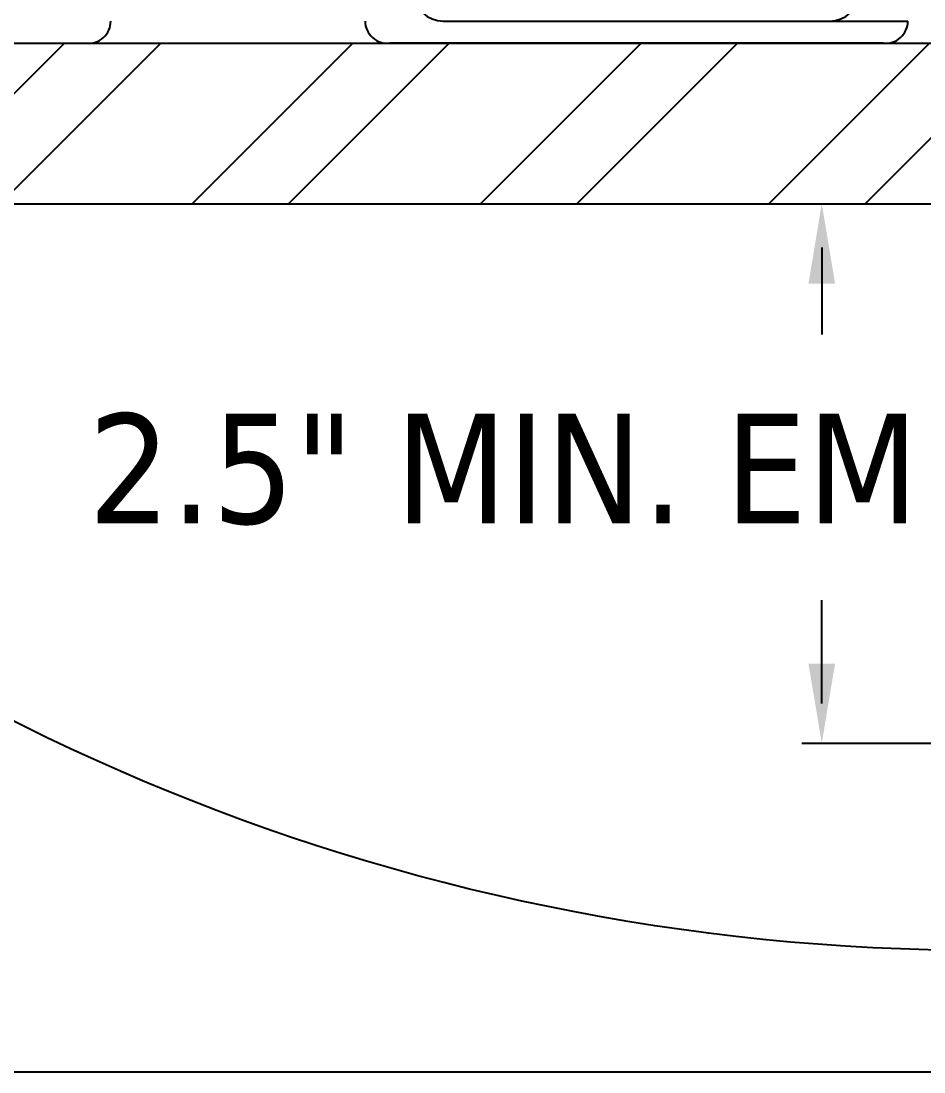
# Model space of a CAD drawing. Header units: inches. Extents: x 10 to 190, y 5 to 37.
# Drawn here: x 142.284 to 145.107, y 20.528 to 23.815 of the extents above; entities that cross this region are included whole.
import ezdxf

# ---------------------------------------------------------------- set-up
doc = ezdxf.new("R2010")
doc.units = ezdxf.units.IN
doc.header["$MEASUREMENT"] = 0
doc.styles.add('Tahoma', font='tahoma.ttf')

msp = doc.modelspace()

# ---------------------------------------------------------------- hatches: boundary and pattern name
at = {"true_color": 0x939598}
h = msp.add_hatch(dxfattribs=at)
h.set_pattern_fill('ANSI32', color=252, scale=1.7)
h.set_pattern_definition([(45, (155.2056, -6.7435), (-0.45078, 0.45078), []), (45, (155.5061, -6.7435), (-0.45078, 0.45078), [])])
edge = h.paths.add_edge_path()
edge.add_arc((145.2951, 27.6684), 6.7609, 215.46156, 220.87966)
edge.add_line((140.1833, 23.2436), (150.4069, 23.2436))
edge.add_arc((145.2951, 27.6684), 6.7609, 319.12034, 324.53844)
edge.add_line((150.8019, 23.746), (139.7884, 23.746))

# ---------------------------------------------------------------- linework, layer by layer
for p, q in [((143.6034, 23.8146), (145.0568, 23.8146)), ((141.2183, 23.746), (142.4873, 23.746)), ((144.9796, 23.746), (143.4372, 23.746)), ((144.7877, 23.1066), (144.7877, 22.8349)), ((144.7877, 21.6804), (144.7877, 22.0033)), ((146.4081, 21.5554), (144.7252, 21.5554)), ((135.886, 20.5278), (165.2229, 20.5278))]:
    msp.add_line(p, q)
for points in [[(139.7884, 23.746), (150.8019, 23.746)], [(140.1833, 23.2436), (150.4069, 23.2436)]]:
    msp.add_lwpolyline(points)
msp.add_circle((145.2951, 27.6684), 6.7609)
for centre, radius, start, end in [((143.604, 23.9064), 0.0916, 182.2674, 270.3784), ((144.8129, 23.9064), 0.0916, 269.6216, 357.7326), ((142.4958, 23.8142), 0.0687, 262.9313, 0.5668), ((143.4288, 23.8142), 0.0687, 179.4332, 277.0687), ((144.9881, 23.8142), 0.0687, 262.9313, 0.5668)]:
    msp.add_arc(centre, radius, start, end)
for points in [[(144.746, 22.9936), (144.8294, 22.9936), (144.7877, 23.2436)], [(144.746, 21.8054), (144.8294, 21.8054), (144.7877, 21.5554)]]:
    msp.add_solid(points)

# ---------------------------------------------------------------- texts
at = {"insert": (142.4939, 22.5872), "char_height": 0.34375, "attachment_point": 1, "style": 'Tahoma'}
msp.add_mtext('\\A1;2.5" MIN. EMBED.', dxfattribs=at)

doc.saveas('drawing.dxf')
